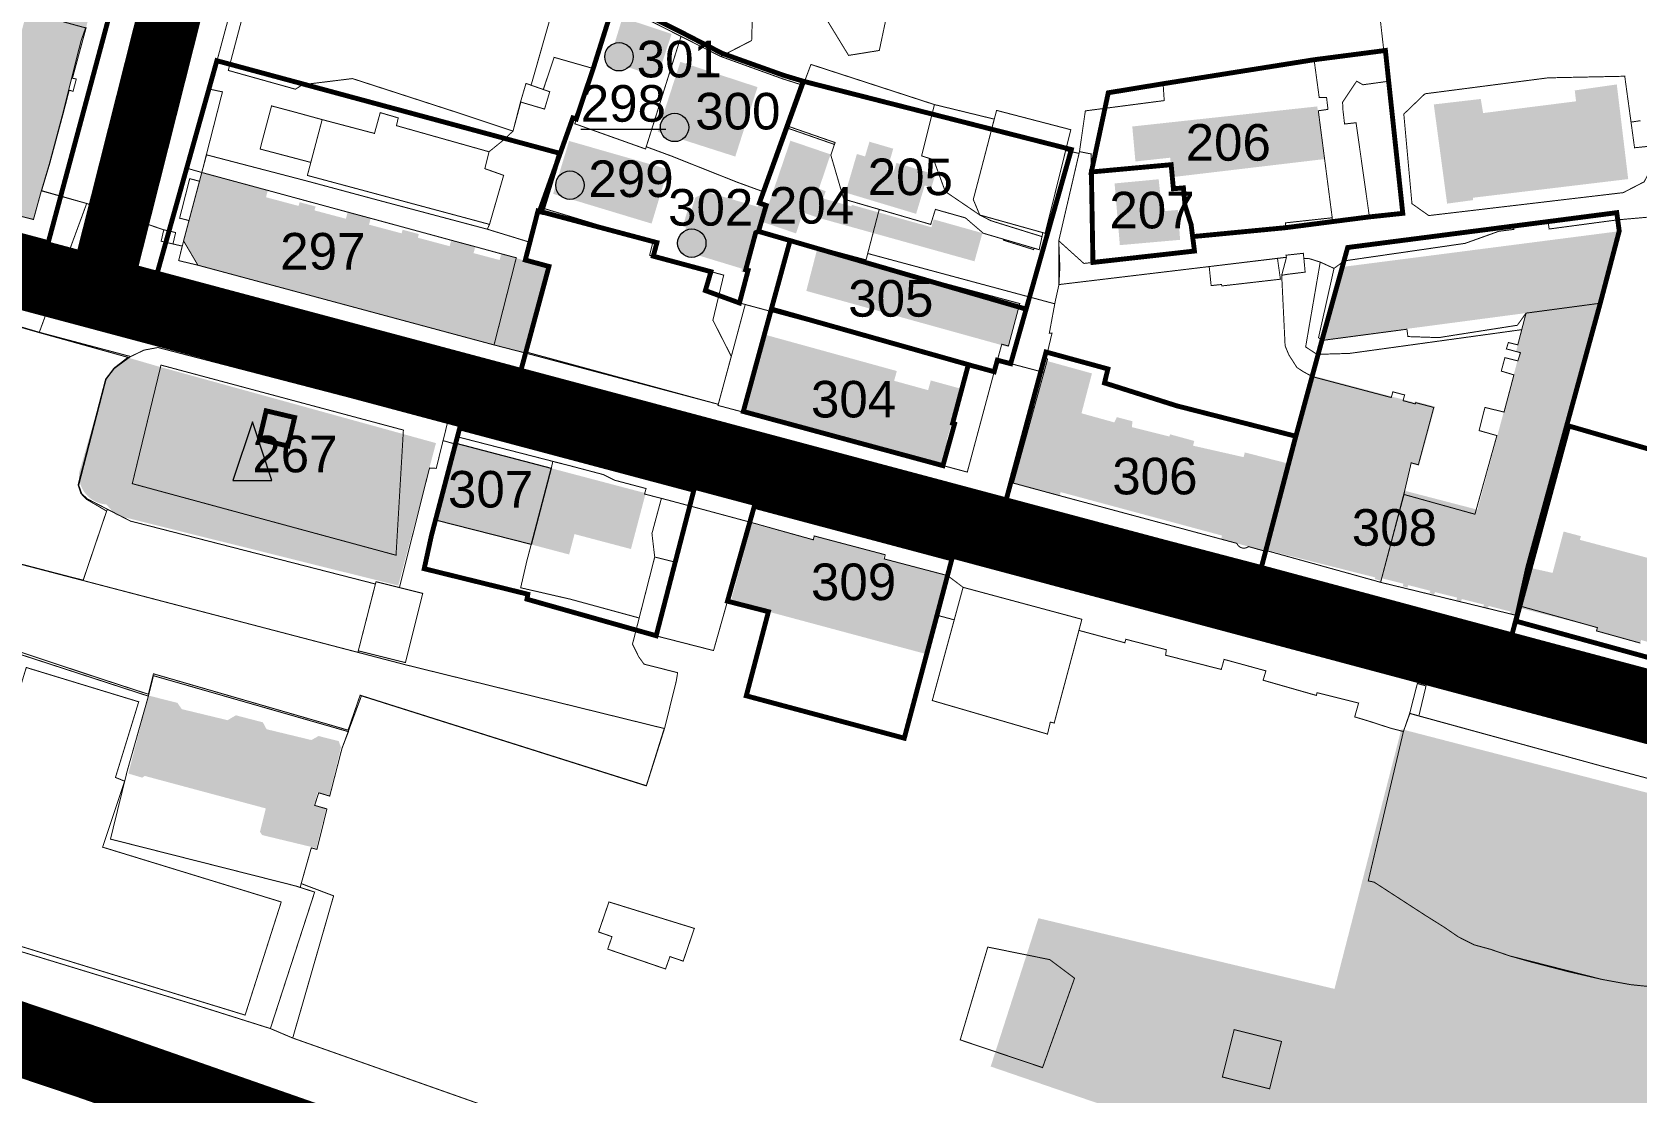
# Model space of a CAD drawing. Header units: millimetres. Extents: x 21689 to 31331, y 37531 to 43751.
# Drawn here: x 26553.4 to 26882.5, y 42170.7 to 42388.1 of the extents above; entities that cross this region are included whole.
import ezdxf

# ---------------------------------------------------------------- set-up
doc = ezdxf.new("R2010")
doc.units = ezdxf.units.MM
doc.linetypes.add('g5_084', pattern=[0.4, 0.2, -0.2])
for name, color, linetype, lineweight, transparency in [('0.1 ОКН', 1, 'Continuous', 9, 0.4), ('00 Дороги', 252, 'Continuous', 9, 0.2), ('24. ценная дореволюц постройка', 192, 'Continuous', 13, 0.4)]:
    doc.layers.add(name, color=color, linetype=linetype, lineweight=lineweight, transparency=transparency)
for name, color, linetype, lineweight in [('00 границы ОКН', 1, 'Continuous', 40), ('00 номер ОКН', 7, 'Continuous', 15), ('00 Разраб границы', 5, 'g5_084', 50), ('CONTUR', 150, 'Continuous', 9)]:
    doc.layers.add(name, color=color, linetype=linetype, lineweight=lineweight)
doc.layers.add('00 Парки и скверы', color=114, linetype='Continuous', lineweight=9, true_color=0x00a945, transparency=0.5)
doc.layers.add('25. ценная историческая застройка сов пер', color=92, linetype='Continuous', lineweight=0, true_color=0x19df16)
doc.styles.get("Standard").update_dxf_attribs({"font": 'arial.ttf'})

# ---------------------------------------------------------------- blocks, each defined once
blk = doc.blocks.new('участки все')
at = {"layer": 'CONTUR', "const_width": 0.2}
for points in [[(3708.1, 4752.96), (3703.02, 4734.1), (3705.7, 4733.54), (3701.47, 4717.01), (3698.42, 4717.88), (3694.88, 4704.99), (3693.67, 4705.26), (3677.86, 4710.66), (3668.61, 4713.28), (3670.24, 4718.7), (3673.13, 4729.44), (3674.27, 4733.88), (3675.06, 4733.65), (3675.73, 4736.16), (3674.94, 4736.34), (3677.77, 4746.78)], [(3657.77, 4709.72), (3666.94, 4707.38), (3668.56, 4713.26), (3677.86, 4710.66), (3668.14, 4684.26), (3660.21, 4686.59)], [(3775.11, 4756.33), (3769, 4734.9), (3767.95, 4735.27), (3766.83, 4731.46), (3765.29, 4725.49), (3753.24, 4729.5), (3732.36, 4736.26), (3722.11, 4735), (3720.67, 4734.08), (3706.9, 4737.93), (3719.33, 4784.92)], [(3996.51, 4727.63), (3994.57, 4727.34), (3993.28, 4736.74), (3977.56, 4736.41), (3952.3, 4733.14), (3947.97, 4728.98), (3949.64, 4710.62), (3953.09, 4708.18), (3992.96, 4712.88), (3997.26, 4715.1)], [(3997.81, 4707.83), (3991.85, 4707.31), (3977.78, 4705.43), (3977.67, 4706.15), (3977.57, 4706.96), (3976.78, 4706.85), (3974.7, 4706.58), (3974.7, 4706.58), (3970.46, 4706.05), (3970.54, 4705.35), (3967.48, 4704.97), (3960.55, 4702.49), (3953.68, 4701.49), (3935.78, 4698.9), (3933.66, 4697.36), (3930.83, 4698.65), (3928.39, 4699.42), (3927.48, 4699.36), (3927.37, 4700.45), (3923.81, 4700.06), (3923.92, 4699.63), (3877.25, 4694.04), (3877.44, 4697.59), (3877.21, 4703.01), (3882.36, 4698.37), (3905.05, 4700.91), (3904.66, 4703.87), (3923.75, 4705.7), (3923.7, 4706.69), (3933.29, 4707.73), (3933.31, 4706.94), (3940.92, 4707.91), (3940.63, 4709.95), (3938.18, 4727.21), (3935.82, 4726.95), (3935.5, 4729.74), (3935.41, 4731.41), (3938.3, 4735.73), (3939.58, 4734.99), (3944.53, 4735.67), (3943.87, 4741.98), (3943.14, 4748.41)], [(3641.56, 4564.31), (3699.86, 4546.5), (3715.53, 4541.56), (3720.11, 4539.62), (3844.62, 4495.72)], [(4015.35, 4588.22), (3988.71, 4595.31), (3951.06, 4605.64), (3952.53, 4611.78), (3950.75, 4612.28), (3949.18, 4606.17), (3947.89, 4602.44), (3945.2, 4603.14), (3940.85, 4604.55), (3937.9, 4605.44), (3938.7, 4608.27), (3930.19, 4610.4), (3930.05, 4609.83), (3919.12, 4612.95), (3919.69, 4614.87), (3911.12, 4617.22), (3910.54, 4615.16), (3899.12, 4618.08), (3899.28, 4619.2), (3890.97, 4621.34), (3890.76, 4620.63), (3881.35, 4623.16), (3881.95, 4625.44), (3857.59, 4631.99), (3854.4, 4634.4), (3841.43, 4637.81), (3841.62, 4638.67), (3827.06, 4642.52), (3826.88, 4641.73), (3813.86, 4645.36), (3802.49, 4648.42), (3796.59, 4650), (3795.72, 4650.22), (3792.27, 4651.11), (3792.57, 4652.24), (3786.1, 4653.95), (3783.81, 4655.1), (3777.11, 4656.87), (3753.89, 4662.84), (3753.56, 4661.32), (3750.94, 4662.06), (3751.03, 4662.36), (3751.85, 4665.73), (3692.48, 4681.14), (3689.62, 4680.61), (3686.87, 4679.29), (3668.14, 4684.26), (3677.86, 4710.66), (3677.86, 4710.66), (3693.67, 4705.26), (3693.51, 4704.59), (3693.29, 4703.61), (3693.13, 4702.93), (3693.89, 4702.75), (3694.87, 4702.52), (3695.55, 4702.36), (3697.46, 4701.93), (3696.72, 4698.95), (3700.67, 4698.01), (3761.4, 4681.67), (3767.93, 4679.99), (3807.39, 4669.5), (3807.32, 4669.27), (3812.94, 4667.78), (3858.45, 4655.61), (3863.98, 4676.19), (3864.63, 4678.55), (3874.17, 4676.04), (3867.9, 4653.35), (3877.27, 4650.81), (3913.71, 4641.01), (3913.99, 4640.57), (3914.19, 4640.38), (3914.42, 4640.21), (3914.65, 4640.12), (3914.91, 4640.04), (3915.21, 4640.02), (3915.45, 4640.05), (3915.71, 4640.11), (3915.94, 4640.23), (3916.13, 4640.34), (3919.64, 4639.36), (3919.69, 4639.55), (3936.84, 4634.8), (3943.21, 4633.02), (3971.19, 4626.21), (3971.44, 4626.92), (3972.02, 4628.1), (3987.68, 4623.73), (3987.49, 4623.06), (3996.47, 4620.56)], [(3844.62, 4495.71), (3720.11, 4539.62), (3722.16, 4546.71), (3728.5, 4568.76), (3721.85, 4571.27), (3723.92, 4578.59), (3725.07, 4578.28), (3726.33, 4583.34), (3727.13, 4586.57), (3724.61, 4587.3), (3725.44, 4589.88), (3727.7, 4589.2), (3730.21, 4598.97), (3734.21, 4609.75), (3792.64, 4591.29), (3796.4, 4603.18), (3798.77, 4612.78), (3799.05, 4614.5), (3792.16, 4616.25), (3791.09, 4617.73), (3789.79, 4620.34), (3794.04, 4636.98), (3794.35, 4638.21), (3794.35, 4638.21), (3798.56, 4637.16), (3794.64, 4622.04), (3806.41, 4619.03), (3813.86, 4645.36), (3826.88, 4641.73), (3827.06, 4642.52), (3841.62, 4638.67), (3841.43, 4637.81), (3854.4, 4634.4), (3852.24, 4626.27), (3855.77, 4625.33), (3851.27, 4608.79), (3874.9, 4601.91), (3875.48, 4604.37), (3876.27, 4604.17), (3881.35, 4623.16), (3890.76, 4620.63), (3890.97, 4621.34), (3899.28, 4619.2), (3899.12, 4618.08), (3910.54, 4615.16), (3911.12, 4617.22), (3919.69, 4614.87), (3919.12, 4612.95), (3930.05, 4609.83), (3930.19, 4610.4), (3938.7, 4608.27), (3937.9, 4605.44), (3940.85, 4604.55), (3945.2, 4603.14), (3947.89, 4602.44), (3940.68, 4571.82), (3941.88, 4571.57), (3952.34, 4564.79), (3956.36, 4562.27), (3959.12, 4560.37), (3962.42, 4558.71), (3965.73, 4557.81), (3969.72, 4556.44), (3974.05, 4555.21), (3981.75, 4553.21), (3988.62, 4551.63), (3994.48, 4550.56), (4003.71, 4549.62)], [(4003.71, 4549.62), (3994.48, 4550.56), (3988.62, 4551.63), (3969.72, 4556.44), (3965.73, 4557.81), (3962.42, 4558.71), (3959.12, 4560.37), (3956.36, 4562.27), (3952.34, 4564.79), (3941.88, 4571.57), (3940.68, 4571.82), (3940.68, 4571.82), (3947.89, 4602.44), (3949.21, 4606.13), (3988.71, 4595.31), (4015.35, 4588.22)]]:
    blk.add_lwpolyline(points, dxfattribs=at)
for points in [[(3782.16, 4783.21), (3783.94, 4779.62), (3788.67, 4776.89), (3789.04, 4777.57), (3789.91, 4777.04), (3792.83, 4781.83), (3800.75, 4776.86), (3804, 4775.52), (3805.15, 4776.36), (3815.1, 4773.39), (3814.23, 4744.06), (3807.89, 4740.79), (3791.9, 4748.86), (3781.9, 4753.57), (3772.16, 4757.51), (3782.16, 4783.21)], [(3830.22, 4759.27), (3830.49, 4759.54), (3837.85, 4753.22), (3842.3, 4750.98), (3840.41, 4742.02), (3834.11, 4741.01), (3825.5, 4755.09), (3830.22, 4759.27)], [(3636.3, 4757.93), (3677.64, 4746.65), (3676.71, 4744.03), (3675.34, 4738.65), (3673.05, 4729.43), (3670.18, 4718.69), (3668.56, 4713.26), (3666.94, 4707.38), (3657.77, 4709.72), (3657.85, 4710.01), (3634.6, 4716.32), (3634.52, 4715.95), (3625.04, 4718.5), (3617.25, 4720.67), (3617.4, 4721.18), (3619.92, 4730.85), (3628.48, 4728.59), (3632.5, 4744), (3634.75, 4752.29), (3636.3, 4757.93)], [(3799.74, 4744.9), (3792.47, 4721.83), (3777.96, 4727), (3786.16, 4751.57), (3791.9, 4748.86), (3799.74, 4744.9)], [(3799.74, 4744.9), (3807.89, 4740.79), (3820.52, 4736.23), (3824.41, 4734.99), (3816.43, 4713.14), (3811.24, 4715.03), (3797.8, 4720.37), (3792.61, 4722.29), (3799.74, 4744.9)], [(3768.82, 4702.69), (3760.02, 4705.39), (3760.47, 4706.38), (3763.37, 4716.43), (3759.51, 4717.8), (3760.37, 4721.26), (3763.29, 4723.63), (3765.29, 4725.49), (3766.85, 4731.28), (3766.83, 4731.46), (3771.76, 4730.01), (3772.82, 4733.56), (3771.51, 4734.02), (3771.95, 4735.36), (3772.77, 4737.77), (3773.72, 4740.61), (3780.65, 4738.63), (3781.74, 4738.32), (3778.28, 4727.96), (3777.56, 4728.2), (3771.55, 4709.66), (3770.95, 4709.84), (3768.82, 4702.69)], [(3826.39, 4739.16), (3830.07, 4737.96), (3836.88, 4735.75), (3851.71, 4730.93), (3851.38, 4729.62), (3849.34, 4721.46), (3849.08, 4720.41), (3851.11, 4719.77), (3851.55, 4719.63), (3853.94, 4713.11), (3861.01, 4708.3), (3863.3, 4707.13), (3873.77, 4703.87), (3873.19, 4701.19), (3861.73, 4704.56), (3858.07, 4707.71), (3851.91, 4709.45), (3850.95, 4706.37), (3833.12, 4711.56), (3832.65, 4713.14), (3830.47, 4720.58), (3831.34, 4723.15), (3821.65, 4726.51), (3826.39, 4739.16)], [(3898.61, 4735.21), (3929.57, 4740.12), (3930.62, 4732.39), (3932.13, 4732.39), (3932.42, 4729.95), (3930.44, 4729.66), (3933.29, 4707.73), (3923.7, 4706.69), (3923.75, 4705.7), (3904.66, 4703.87), (3904.35, 4706.33), (3903.11, 4710.26), (3902.79, 4713.85), (3900.72, 4713.68), (3900.51, 4716.05), (3900.27, 4718.61), (3897.48, 4718.44), (3893.09, 4718.02), (3883.91, 4717.12), (3883.84, 4720.82), (3881.46, 4721.28), (3882.66, 4729.64), (3898.84, 4731.75), (3898.61, 4735.21)], [(3952.3, 4733.14), (3977.56, 4736.41), (3993.28, 4736.74), (3995.29, 4722.08), (3999.9, 4722.55), (3999.3, 4718.95), (3997.26, 4715.1), (3992.96, 4712.88), (3953.09, 4708.18), (3949.64, 4710.62), (3947.97, 4728.98), (3952.3, 4733.14)], [(3767.95, 4735.27), (3772.82, 4733.56), (3771.76, 4730.01), (3766.83, 4731.46), (3767.95, 4735.27)], [(3715.77, 4730.66), (3719.35, 4729.71), (3720.36, 4729.44), (3726.15, 4727.85), (3724.06, 4719.96), (3723.83, 4719.08), (3713.43, 4721.82), (3713.65, 4722.71), (3715.77, 4730.66)], [(3723.12, 4716.41), (3726.15, 4727.85), (3736.88, 4725.02), (3738.06, 4729.28), (3741.75, 4728.2), (3741.39, 4726.61), (3760.37, 4721.26), (3759.51, 4717.8), (3763.37, 4716.43), (3760.47, 4706.38), (3723.12, 4716.41)], [(3851.71, 4730.93), (3856.66, 4729.73), (3863.97, 4727.95), (3862.79, 4723.35), (3861.14, 4717.03), (3859.68, 4711.47), (3861.01, 4708.3), (3853.94, 4713.11), (3851.55, 4719.63), (3851.11, 4719.77), (3849.08, 4720.41), (3849.34, 4721.46), (3851.38, 4729.62), (3851.71, 4730.93)], [(3864.46, 4729.74), (3879.68, 4725.78), (3874.42, 4704.56), (3873.42, 4704.83), (3861.01, 4708.3), (3859.68, 4711.47), (3861.14, 4717.03), (3862.79, 4723.35), (3864.46, 4729.74)], [(3831.21, 4722.76), (3821.5, 4726.14), (3815.87, 4710.63), (3816.86, 4710.3), (3815.31, 4704.98), (3820.14, 4703.83), (3837.69, 4699.1), (3838.03, 4700.41), (3840.23, 4708.84), (3840.41, 4709.44), (3833.12, 4711.56), (3832.65, 4713.14), (3830.47, 4720.58), (3831.21, 4722.76)], [(3701.47, 4717.01), (3702.44, 4720.63), (3722.66, 4715.36), (3738.02, 4711.23), (3760.02, 4705.39), (3768.82, 4702.69), (3767.64, 4698.71), (3772.19, 4697.52), (3770.39, 4690.59), (3770.01, 4689.1), (3770.26, 4689.04), (3767.97, 4680.23), (3767.93, 4679.99), (3761.4, 4681.67), (3765.96, 4699.53), (3762.86, 4700.35), (3757.55, 4701.8), (3752.73, 4703.1), (3735.93, 4707.67), (3731.1, 4708.97), (3714.8, 4713.4), (3701.47, 4717.01)], [(3851.91, 4709.45), (3858.07, 4707.71), (3861.73, 4704.56), (3865.94, 4703.32), (3865.89, 4703.13), (3872.05, 4701.21), (3872.13, 4701.5), (3873.19, 4701.19), (3873.77, 4703.87), (3873.94, 4704.68), (3874.42, 4704.56), (3878.62, 4721.5), (3881.37, 4720.94), (3877.21, 4703.01), (3877.25, 4694.04), (3876.5, 4690.67), (3876.39, 4690.1), (3838.03, 4700.41), (3840.23, 4708.84), (3840.41, 4709.44), (3850.95, 4706.37), (3851.91, 4709.45)], [(3881.46, 4721.28), (3883.84, 4720.82), (3883.91, 4717.12), (3893.09, 4718.02), (3897.48, 4718.44), (3900.27, 4718.61), (3900.51, 4716.05), (3900.72, 4713.68), (3902.79, 4713.85), (3903.11, 4710.26), (3904.35, 4706.33), (3904.66, 4703.87), (3905.05, 4700.91), (3882.36, 4698.37), (3877.21, 4703.01), (3881.46, 4721.28)], [(3701.47, 4717.01), (3714.8, 4713.4), (3731.1, 4708.97), (3735.93, 4707.67), (3752.73, 4703.1), (3757.55, 4701.8), (3762.86, 4700.35), (3765.96, 4699.53), (3761.4, 4681.67), (3700.67, 4698.01), (3697.73, 4702.99), (3701.47, 4717.01)], [(3698.84, 4707.16), (3696.92, 4707.66), (3698.99, 4715.75), (3701, 4715.22), (3698.84, 4707.16)], [(3767.97, 4680.23), (3770.26, 4689.04), (3770.01, 4689.1), (3770.39, 4690.59), (3772.19, 4697.52), (3767.64, 4698.71), (3770.95, 4709.84), (3794, 4702.87), (3793.31, 4700.06), (3808.5, 4695.98), (3806.28, 4686.74), (3810.05, 4679.34), (3807.39, 4669.5), (3767.97, 4680.23)], [(3935.78, 4698.9), (3960.55, 4702.49), (3967.48, 4704.97), (3970.54, 4705.35), (3970.46, 4706.05), (3974.7, 4706.58), (3976.78, 4706.85), (3977.57, 4706.96), (3977.67, 4706.15), (3977.78, 4705.43), (3991.85, 4707.31), (3992.15, 4705.02), (3988.26, 4690.22), (3973.04, 4688.19), (3971.25, 4685.7), (3958.6, 4683.72), (3955.16, 4683.17), (3948.81, 4683.38), (3948.61, 4684.89), (3931.29, 4682.6), (3930.48, 4683.16), (3933.66, 4697.36), (3935.78, 4698.9)], [(3693.13, 4702.93), (3693.29, 4703.61), (3693.51, 4704.59), (3693.67, 4705.26), (3694.44, 4705.08), (3695.43, 4704.86), (3696.1, 4704.7), (3695.94, 4704.01), (3695.71, 4703.04), (3695.55, 4702.36), (3694.87, 4702.52), (3693.89, 4702.75), (3693.13, 4702.93)], [(3700.67, 4698.01), (3696.72, 4698.95), (3697.73, 4702.99), (3700.67, 4698.01)], [(3863.98, 4676.19), (3812.91, 4689.96), (3811.73, 4690.28), (3813.51, 4696.95), (3813.02, 4697.09), (3815.06, 4704.67), (3869.21, 4690.15), (3866.89, 4681.45), (3865.52, 4681.82), (3863.98, 4676.19)], [(3877.25, 4694.04), (3876.5, 4690.67), (3875.28, 4684.11), (3875.83, 4684.11), (3874.59, 4678.88), (3874.92, 4678.79), (3874.79, 4678.31), (3874.17, 4676.04), (3867.9, 4653.35), (3877.27, 4650.81), (3913.71, 4641.01), (3913.99, 4640.57), (3914.19, 4640.38), (3914.42, 4640.21), (3914.65, 4640.12), (3914.91, 4640.04), (3915.21, 4640.02), (3915.45, 4640.05), (3915.71, 4640.11), (3915.94, 4640.23), (3916.13, 4640.34), (3919.64, 4639.36), (3919.69, 4639.55), (3924.44, 4657.36), (3924.67, 4658.25), (3926.03, 4663.14), (3927.17, 4667.38), (3926.92, 4667.45), (3929.02, 4675.29), (3927.34, 4676.2), (3926.05, 4677.04), (3924.4, 4679.63), (3923.63, 4681.48), (3922.93, 4695.94), (3923.91, 4699.64), (3922.06, 4699.42), (3922.67, 4695.14), (3910.64, 4693.76), (3910.6, 4694.06), (3908.46, 4693.83), (3908.06, 4697.73), (3877.25, 4694.04)], [(3908.06, 4697.73), (3922.06, 4699.42), (3922.67, 4695.14), (3910.64, 4693.76), (3910.6, 4694.06), (3908.46, 4693.83), (3908.06, 4697.73)], [(3922.93, 4695.94), (3924.21, 4696.16), (3927.74, 4696.59), (3927.48, 4699.36), (3928.39, 4699.42), (3930.83, 4698.65), (3927.84, 4681.26), (3930.17, 4679.74), (3936.81, 4679.93), (3972.16, 4684.8), (3971.35, 4681.69), (3969.41, 4682.16), (3969.01, 4680.86), (3971.9, 4680.08), (3971.35, 4678.4), (3968.71, 4679.07), (3967.96, 4676.31), (3970.55, 4675.53), (3968.53, 4667.91), (3964.61, 4668.86), (3963.41, 4664.12), (3967.06, 4663.09), (3962.56, 4646.97), (3948.02, 4651.02), (3948.16, 4651.82), (3949.49, 4657.51), (3950.95, 4657.11), (3954.12, 4668.86), (3950.4, 4669.84), (3950.33, 4669.58), (3947.82, 4670.25), (3948.14, 4671.42), (3945.72, 4672.06), (3945.4, 4670.89), (3929.29, 4675.15), (3927.34, 4676.2), (3926.05, 4677.04), (3924.4, 4679.63), (3923.63, 4681.48), (3922.93, 4695.94)], [(3863.98, 4676.19), (3812.91, 4689.96), (3810.55, 4681.14), (3807.32, 4669.27), (3812.94, 4667.78), (3858.45, 4655.61), (3863.98, 4676.19)], [(3973.04, 4688.19), (3988.26, 4690.22), (3981.82, 4665.55), (3971.44, 4626.92), (3971.19, 4626.21), (3943.21, 4633.02), (3943.27, 4633.23), (3948.02, 4651.02), (3962.56, 4646.97), (3967.06, 4663.09), (3963.41, 4664.12), (3964.61, 4668.86), (3968.53, 4667.91), (3970.55, 4675.53), (3967.96, 4676.31), (3968.71, 4679.07), (3971.35, 4678.4), (3971.9, 4680.08), (3969.01, 4680.86), (3969.41, 4682.16), (3971.35, 4681.69), (3973.04, 4688.19)], [(3655.51, 4666.38), (3660.98, 4686.25), (3668.18, 4684.18), (3686.32, 4679.13), (3683.45, 4676.92), (3681.74, 4674.66), (3676.09, 4652.98), (3676.69, 4651.21), (3677.75, 4650.07), (3681.95, 4647.62), (3677.15, 4633.47), (3675.42, 4633.89), (3652.39, 4639.89), (3650.83, 4640.32), (3654.07, 4651.62), (3658, 4665.81), (3655.51, 4666.38)], [(3689.62, 4680.61), (3692.48, 4681.14), (3751.85, 4665.73), (3751.03, 4662.36), (3750.94, 4662.06), (3749.55, 4656.37), (3748.18, 4656.45), (3747.94, 4655.58), (3741.99, 4631.94), (3737.2, 4633.14), (3737.07, 4632.67), (3690.11, 4644.73), (3686.82, 4645.57), (3685.5, 4646.26), (3682.12, 4647.99), (3678.06, 4650.08), (3676.85, 4651.17), (3676.23, 4652.92), (3681.83, 4674.59), (3683.52, 4676.83), (3686.87, 4679.29), (3689.62, 4680.61)], [(3693.1, 4677.54), (3742.81, 4664.22), (3741.3, 4638.57), (3687.21, 4653.24), (3693.1, 4677.54)], [(3693.1, 4677.54), (3742.81, 4664.22), (3741.3, 4638.57), (3687.21, 4653.24), (3693.1, 4677.54)], [(3926.92, 4667.45), (3929.02, 4675.29), (3929.29, 4675.15), (3945.4, 4670.89), (3945.72, 4672.06), (3948.14, 4671.42), (3947.82, 4670.25), (3950.33, 4669.58), (3950.4, 4669.84), (3954.12, 4668.86), (3950.95, 4657.11), (3949.49, 4657.51), (3948.16, 4651.82), (3943.27, 4633.23), (3943.21, 4633.02), (3936.84, 4634.8), (3919.69, 4639.55), (3924.67, 4658.25), (3926.03, 4663.14), (3927.17, 4667.39), (3926.92, 4667.45)], [(3576.78, 4660.86), (3652.39, 4639.84), (3743.12, 4616.15), (3796.3, 4603.06), (3792.63, 4591.34), (3733.94, 4609.88), (3731.47, 4602.72), (3691.55, 4614.27), (3690.51, 4610.08), (3680.41, 4613.37), (3662.6, 4619.28), (3664.27, 4626.02), (3574.34, 4651.05), (3576.78, 4660.86)], [(3777.11, 4656.87), (3783.81, 4655.1), (3786.1, 4653.95), (3792.57, 4652.24), (3792.27, 4651.11), (3795.72, 4650.22), (3793.78, 4643.01), (3794.35, 4638.21), (3794.04, 4636.98), (3791.16, 4625.71), (3777.05, 4629.56), (3766.86, 4631.9), (3768.12, 4637.39), (3769.02, 4640.78), (3773.14, 4656.4), (3773.45, 4657.8), (3777.11, 4656.87)], [(3795.72, 4650.22), (3796.59, 4650), (3802.49, 4648.42), (3813.86, 4645.36), (3806.41, 4619.03), (3794.64, 4622.04), (3798.56, 4637.16), (3794.35, 4638.21), (3793.78, 4643.01), (3795.72, 4650.22)], [(3677.12, 4633.39), (3681.95, 4647.62), (3682.12, 4647.99), (3685.5, 4646.26), (3686.82, 4645.57), (3690.11, 4644.73), (3737.07, 4632.67), (3733.56, 4618.97), (3733.49, 4618.66), (3677.12, 4633.39)], [(3733.56, 4618.97), (3737.2, 4633.14), (3746.77, 4630.75), (3743.23, 4616.57), (3733.56, 4618.97)], [(3851.27, 4608.79), (3874.9, 4601.91), (3875.48, 4604.37), (3876.27, 4604.17), (3881.95, 4625.44), (3857.59, 4631.99), (3851.27, 4608.79)], [(3682.74, 4580.39), (3686.15, 4594.28), (3690.51, 4609.69), (3662.4, 4618.84), (3650.79, 4571.09), (3631.91, 4577.74), (3630.17, 4571.13), (3628.89, 4568.13), (3641.56, 4564.31), (3699.86, 4546.5), (3715.53, 4541.56), (3724.61, 4569.53), (3720.73, 4570.78), (3682.74, 4580.39)], [(3652.03, 4571.55), (3665.47, 4615.56), (3688.53, 4608.53), (3683.76, 4593.03), (3685.64, 4592.26), (3681.13, 4578.74), (3717.76, 4567.51), (3710.35, 4544.32), (3662.09, 4559.11), (3663.55, 4564.27), (3651.18, 4568.31), (3652.03, 4571.55)], [(3652.03, 4571.55), (3665.47, 4615.56), (3688.53, 4608.53), (3683.76, 4593.03), (3685.64, 4592.26), (3681.13, 4578.74), (3717.76, 4567.51), (3710.35, 4544.32), (3662.09, 4559.11), (3663.55, 4564.27), (3651.18, 4568.31), (3652.03, 4571.55)], [(3682.74, 4580.39), (3686.15, 4594.28), (3690.51, 4609.69), (3691.55, 4613.88), (3731.54, 4602.41), (3730.62, 4600.04), (3730.21, 4598.97), (3727.7, 4589.2), (3725.44, 4589.88), (3724.61, 4587.3), (3727.13, 4586.57), (3726.33, 4583.34), (3725.07, 4578.28), (3723.92, 4578.59), (3721.85, 4571.27), (3721.65, 4570.48), (3720.73, 4570.78), (3682.74, 4580.39)], [(3950.75, 4612.28), (3952.53, 4611.78), (3951.06, 4605.64), (3949.18, 4606.17), (3950.75, 4612.28)], [(3784.96, 4567.51), (3802.48, 4562.09), (3800.19, 4555.38), (3797.47, 4556.31), (3796.57, 4553.77), (3784.71, 4557.84), (3785.59, 4560.39), (3782.84, 4561.35), (3784.96, 4567.51)], [(3862.65, 4558.26), (3875.37, 4555.69), (3880.45, 4551.88), (3873.89, 4533.56), (3857, 4539.24), (3862.65, 4558.26)], [(3913.18, 4541.34), (3922.89, 4538.91), (3920.45, 4529.21), (3910.76, 4531.64), (3913.18, 4541.34)], [(3913.18, 4541.34), (3922.89, 4538.91), (3920.45, 4529.21), (3910.76, 4531.64), (3913.18, 4541.34)]]:
    blk.add_lwpolyline(points, close=True, dxfattribs=at)

msp = doc.modelspace()

# ---------------------------------------------------------------- hatches: boundary and pattern name
at = {"layer": '0.1 ОКН', "transparency": 33554585}
h = msp.add_hatch(color=1, dxfattribs=at)
h.dxf.hatch_style = 1
h.paths.add_polyline_path([(26479.77, 42382.92), (26488.01, 42380.53), (26488.5, 42382.09), (26491.23, 42383.66), (26491.76, 42385.57), (26493.22, 42386.93), (26478.08, 42391.07), (26480.7, 42399.31), (26514.9, 42389.58), (26514.3, 42387.38), (26519.12, 42386.07), (26521.37, 42394.4), (26522.64, 42394.06), (26523.11, 42395.81), (26528.52, 42394.35), (26530.29, 42393.87), (26529.67, 42391.56), (26550.62, 42385.9), (26553.61, 42397.1), (26565.79, 42393.91), (26553.79, 42349.58), (26544.59, 42352.07), (26544.79, 42352.79), (26521.58, 42359.06), (26521.39, 42358.34), (26495.96, 42365.02), (26496.15, 42365.73), (26491.67, 42366.19), (26482.88, 42368.64), (26483.08, 42369.36), (26478.79, 42370.55), (26478.59, 42369.83), (26470.76, 42372), (26473.36, 42381.58), (26478.97, 42380.08)])
h = msp.add_hatch(color=1, dxfattribs=at)
h.dxf.hatch_style = 1
h.paths.add_polyline_path([(26679.38, 42389.49), (26674.49, 42391.11), (26671.77, 42382.2), (26676.33, 42380.71), (26681.68, 42378.97), (26684.56, 42387.78)])
h.paths.add_polyline_path([(26660.27, 42355), (26680.46, 42348.9), (26683.82, 42360.03), (26663.54, 42365.84)])
h.paths.add_polyline_path([(26703.59, 42352.68), (26699.68, 42338.86), (26698.85, 42339.06), (26699.01, 42339.66), (26687.88, 42343.04), (26686.67, 42345.29), (26687.53, 42348.1), (26686.88, 42348.3), (26687.86, 42351.7), (26688.57, 42351.48), (26689.43, 42354.25), (26691.83, 42355.36), (26702.22, 42352.35), (26702.41, 42353.01)])
at = {"layer": '0.1 ОКН', "transparency": 33554687}
h = msp.add_hatch(color=2, dxfattribs=at)
h.dxf.hatch_style = 1
edge = h.paths.add_edge_path()
edge.add_arc((26673.78, 42383.09), 2.91, 0, 360)
at = {"layer": '0.1 ОКН', "transparency": 33554585}
h = msp.add_hatch(color=1, dxfattribs=at)
h.dxf.hatch_style = 1
h.paths.add_polyline_path([(26702.18, 42376.87), (26697.62, 42362.64), (26681.72, 42367.73), (26686.36, 42382.05)])
h = msp.add_hatch(color=1, dxfattribs=at)
h.dxf.hatch_style = 1
h.paths.add_polyline_path([(26786.8, 42362.4), (26779.68, 42361.63), (26779.04, 42368.8), (26816.97, 42372.91), (26818.44, 42362.12), (26787.24, 42358.42)])
at = {"layer": '0.1 ОКН', "transparency": 33554687}
h = msp.add_hatch(color=2, dxfattribs=at)
h.dxf.hatch_style = 1
edge = h.paths.add_edge_path()
edge.add_arc((26685.17, 42368.6), 2.91, 0, 360)
at = {"layer": '0.1 ОКН', "transparency": 33554585}
h = msp.add_hatch(color=1, dxfattribs=at)
h.dxf.hatch_style = 1
h.paths.add_polyline_path([(26703.24, 42349.22), (26708.93, 42365.89), (26717.16, 42363.08), (26714.77, 42356.03), (26716.16, 42355.55), (26715.65, 42354.03), (26721.44, 42352.43), (26721.52, 42352.73), (26737.85, 42348.15), (26738.3, 42349.76), (26748.3, 42346.95), (26746.68, 42341.17), (26714.71, 42350.08), (26711.53, 42351.17), (26710.07, 42346.89)])
h = msp.add_hatch(color=1, dxfattribs=at)
h.dxf.hatch_style = 1
h.paths.add_polyline_path([(26720.24, 42355.25), (26722.56, 42363.16), (26724.23, 42362.66), (26725.14, 42365.68), (26730.02, 42364.25), (26728.75, 42359.92), (26730.09, 42359.5), (26730.67, 42361.34), (26738.64, 42358.95), (26737.84, 42356.31), (26736.46, 42356.71), (26734.71, 42350.9)])
at = {"layer": '0.1 ОКН', "transparency": 33554687}
h = msp.add_hatch(color=2, dxfattribs=at)
h.dxf.hatch_style = 1
edge = h.paths.add_edge_path()
edge.add_arc((26663.71, 42356.77), 2.91, 0, 360)
at = {"layer": '0.1 ОКН', "transparency": 33554585}
h = msp.add_hatch(color=1, dxfattribs=at)
h.dxf.hatch_style = 1
h.paths.add_polyline_path([(26587.53, 42340.23), (26584.33, 42345.3), (26588.08, 42359.38), (26601.77, 42355.74), (26601.38, 42354.3), (26608.06, 42352.52), (26608.27, 42353.28), (26611.54, 42352.41), (26611.33, 42351.6), (26617.77, 42349.89), (26618.12, 42351.21), (26622.85, 42349.95), (26622.51, 42348.68), (26629.2, 42346.9), (26629.4, 42347.64), (26632.72, 42346.75), (26632.52, 42346), (26639.05, 42344.26), (26639.35, 42345.38), (26644.28, 42344.07), (26643.95, 42342.85), (26649.29, 42341.43), (26649.61, 42342.63), (26659.49, 42340), (26654.79, 42322.33)])
h = msp.add_hatch(color=1, dxfattribs=at)
h.dxf.hatch_style = 1
h.paths.add_polyline_path([(26776.49, 42344.48), (26775.41, 42357.13), (26784.45, 42357.98), (26785.16, 42351.41), (26788.39, 42351.7), (26788.85, 42345.57)])
at = {"layer": '0.1 ОКН', "transparency": 33554687}
h = msp.add_hatch(color=2, dxfattribs=at)
h.dxf.hatch_style = 1
edge = h.paths.add_edge_path()
edge.add_arc((26688.7, 42344.89), 2.91, 0, 360)
at = {"layer": '0.1 ОКН', "transparency": 33554585}
h = msp.add_hatch(color=1, dxfattribs=at)
h.dxf.hatch_style = 1
h.paths.add_polyline_path([(26878.94, 42347.34), (26875.01, 42332.58), (26818.12, 42325.04), (26822.11, 42340.01)])
h = msp.add_hatch(color=1, dxfattribs=at)
h.dxf.hatch_style = 1
h.paths.add_polyline_path([(26755.69, 42331.83), (26753.49, 42323.65), (26712.19, 42335.1), (26714.37, 42343.49)])
h = msp.add_hatch(color=1, dxfattribs=at)
h.dxf.hatch_style = 1
h.paths.add_polyline_path([(26836.93, 42312.22), (26837.01, 42312.47), (26841.11, 42311.39), (26837.83, 42299.25), (26836.31, 42299.68), (26834.82, 42294.17), (26849.84, 42290.26), (26858.49, 42322.5), (26857.74, 42322.7), (26859.87, 42330.52), (26875.01, 42332.58), (26857.92, 42270.27), (26857.45, 42268.6), (26856.49, 42268.86), (26856.64, 42269.37), (26852.11, 42270.54), (26851.96, 42270.03), (26851, 42270.3), (26851.15, 42270.81), (26846.61, 42271.95), (26846.46, 42271.44), (26845.51, 42271.74), (26845.66, 42272.25), (26841.12, 42273.38), (26840.97, 42272.87), (26840.01, 42273.14), (26840.16, 42273.65), (26835.62, 42274.8), (26835.47, 42274.29), (26834.51, 42274.58), (26834.65, 42275.09), (26830.13, 42276.22), (26829.98, 42275.71), (26828.77, 42276.06), (26828.86, 42276.38), (26806.55, 42282.01), (26815.97, 42317.74)])
h = msp.add_hatch(color=1, dxfattribs=at)
h.dxf.hatch_style = 1
h.paths.add_polyline_path([(26730.75, 42318.68), (26730.2, 42316.68), (26737.17, 42314.76), (26737.72, 42316.75), (26743.91, 42315.05), (26740.94, 42304.26), (26741.37, 42304.15), (26740.91, 42302.41), (26740.57, 42302.5), (26739.65, 42299.07), (26737.91, 42299.54), (26738.09, 42300.18), (26734.97, 42301.02), (26734.93, 42300.84), (26733.14, 42301.32), (26733.19, 42301.49), (26722.18, 42304.45), (26722.13, 42304.27), (26720.88, 42304.6), (26720.93, 42304.78), (26718.52, 42305.43), (26718.47, 42305.25), (26717.23, 42305.58), (26717.27, 42305.76), (26713.9, 42306.67), (26713.85, 42306.49), (26712.66, 42306.81), (26712.71, 42306.98), (26706.27, 42308.71), (26706.22, 42308.53), (26704.31, 42309.04), (26704.36, 42309.22), (26701.35, 42310.03), (26701.3, 42309.85), (26699.4, 42310.36), (26700.96, 42316.03), (26700.77, 42316.08), (26702.28, 42321.56), (26702.47, 42321.51), (26703.74, 42326.12)])
h = msp.add_hatch(color=1, dxfattribs=at)
h.dxf.hatch_style = 1
h.paths.add_polyline_path([(26768.62, 42310.02), (26775.36, 42308.15), (26775.87, 42309.23), (26779.08, 42308.39), (26778.95, 42307.19), (26786.66, 42305.26), (26786.78, 42305.71), (26791.75, 42304.35), (26791.5, 42303.38), (26801.87, 42301.03), (26802.12, 42302), (26811.09, 42299.7), (26806.38, 42281.73), (26797.26, 42284.25), (26797.45, 42284.96), (26764.34, 42293.87), (26764.15, 42293.16), (26754.69, 42295.65), (26761.63, 42320.72), (26770.77, 42318.19)])
h = msp.add_hatch(color=1, dxfattribs=at)
h.dxf.hatch_style = 1
h.paths.add_polyline_path([(26598.61, 42308.26), (26594.61, 42296.26), (26602.61, 42296.26)])
h = msp.add_hatch(color=1, dxfattribs=at)
h.dxf.hatch_style = 1
h.paths.add_polyline_path([(26659.88, 42298.75), (26655.76, 42283.14), (26636.12, 42288.14), (26640.29, 42303.93)])
h = msp.add_hatch(color=1, dxfattribs=at)
h.dxf.hatch_style = 1
h.paths.add_polyline_path([(26659.88, 42298.75), (26655.76, 42283.14), (26636.12, 42288.14), (26640.29, 42303.93)])
h = msp.add_hatch(color=1, dxfattribs=at)
h.dxf.hatch_style = 1
h.paths.add_polyline_path([(26679.25, 42293.64), (26676.23, 42282.2), (26664.65, 42285.26), (26663.55, 42281.08), (26655.76, 42283.14), (26659.88, 42298.75)])
h = msp.add_hatch(color=1, dxfattribs=at)
h.dxf.hatch_style = 1
h.paths.add_polyline_path([(26679.25, 42293.64), (26676.23, 42282.2), (26664.65, 42285.26), (26663.55, 42281.08), (26655.76, 42283.14), (26659.88, 42298.75)])
h = msp.add_hatch(color=1, dxfattribs=at)
h.dxf.hatch_style = 1
edge = h.paths.add_edge_path()
edge.add_line((26865.23, 42277.31), (26867.49, 42285.78))
edge.add_line((26867.49, 42285.78), (26871.03, 42284.84))
edge.add_line((26871.03, 42284.84), (26870.83, 42284.08))
edge.add_line((26870.83, 42284.08), (26888.24, 42279.46))
edge.add_line((26888.24, 42279.46), (26887.23, 42281.62))
edge.add_line((26887.23, 42281.62), (26890.86, 42283.33))
edge.add_line((26890.86, 42283.33), (26891.92, 42281.07))
edge.add_line((26891.92, 42281.07), (26894.69, 42291.83))
edge.add_line((26894.69, 42291.83), (26894.03, 42291.99))
edge.add_line((26894.03, 42291.99), (26895.12, 42296.2))
edge.add_line((26895.12, 42296.2), (26902.37, 42294.34))
edge.add_line((26902.37, 42294.34), (26903.17, 42297.43))
edge.add_line((26903.17, 42297.43), (26911.38, 42295.05))
edge.add_line((26911.38, 42295.05), (26910.65, 42292.2))
edge.add_line((26910.65, 42292.2), (26912.16, 42291.81))
edge.add_line((26912.16, 42291.81), (26910.15, 42284.02))
edge.add_line((26910.15, 42284.02), (26910.66, 42283.89))
edge.add_line((26910.66, 42283.89), (26908.69, 42276.24))
edge.add_line((26908.69, 42276.24), (26908.18, 42276.37))
edge.add_line((26908.18, 42276.37), (26906.35, 42269.24))
edge.add_line((26906.35, 42269.24), (26906.85, 42269.11))
edge.add_line((26906.85, 42269.11), (26905.47, 42263.74))
edge.add_line((26905.47, 42263.74), (26904.95, 42263.89))
edge.add_arc((26899.02, 42265.86), 6.25, 265.0461, 341.6261, ccw=False)
edge.add_line((26898.48, 42259.63), (26898.34, 42259.11))
edge.add_line((26898.34, 42259.11), (26892.59, 42260.72))
edge.add_line((26892.59, 42260.72), (26892.67, 42261))
edge.add_line((26892.67, 42261), (26883.38, 42263.55))
edge.add_line((26883.38, 42263.55), (26883.21, 42262.92))
edge.add_line((26883.21, 42262.92), (26874.23, 42265.42))
edge.add_line((26874.23, 42265.42), (26874.42, 42266.09))
edge.add_line((26874.42, 42266.09), (26858.42, 42270.13))
edge.add_line((26858.42, 42270.13), (26860.65, 42278.33))
edge.add_line((26860.65, 42278.33), (26865.23, 42277.31))
h = msp.add_hatch(color=1, dxfattribs=at)
h.dxf.hatch_style = 1
h.paths.add_polyline_path([(26727.97, 42280.32), (26741.15, 42276.78), (26736.87, 42260.65), (26696.7, 42271.44), (26701, 42287.43), (26713.58, 42284.06), (26713.81, 42284.92), (26728.17, 42281.07)])
h = msp.add_hatch(color=1, dxfattribs=at)
h.dxf.hatch_style = 1
h.paths.add_polyline_path([(26727.97, 42280.32), (26741.15, 42276.78), (26736.87, 42260.65), (26696.7, 42271.44), (26701, 42287.43), (26713.58, 42284.06), (26713.81, 42284.92), (26728.17, 42281.07)])
at = {"layer": '00 Парки и скверы'}
h = msp.add_hatch(color=256, dxfattribs=at)
h.dxf.hatch_style = 1
edge = h.paths.add_edge_path()
edge.add_line((26579.35, 42319.61), (26572.74, 42321.53))
edge.add_line((26572.74, 42321.53), (26568.76, 42317.62))
edge.add_line((26568.76, 42317.62), (26563.04, 42297.78))
edge.add_arc((26569.05, 42297.35), 6.03, 175.9272, 266.091)
edge.add_line((26568.64, 42291.34), (26570.6, 42289.14))
edge.add_line((26570.6, 42289.14), (26628.51, 42274.71))
edge.add_line((26628.51, 42274.71), (26636.24, 42303.91))
edge.add_line((26636.24, 42303.91), (26579.35, 42319.61))
h = msp.add_hatch(color=256, dxfattribs=at)
h.dxf.hatch_style = 1
edge = h.paths.add_edge_path()
edge.add_line((26579.35, 42319.61), (26572.74, 42321.53))
edge.add_line((26572.74, 42321.53), (26568.76, 42317.62))
edge.add_line((26568.76, 42317.62), (26563.04, 42297.78))
edge.add_arc((26569.05, 42297.35), 6.03, 175.9272, 266.091)
edge.add_line((26568.64, 42291.34), (26570.6, 42289.14))
edge.add_line((26570.6, 42289.14), (26628.51, 42274.71))
edge.add_line((26628.51, 42274.71), (26636.24, 42303.91))
edge.add_line((26636.24, 42303.91), (26579.35, 42319.61))
h = msp.add_hatch(color=256, dxfattribs=at)
h.dxf.hatch_style = 1
h.paths.add_polyline_path([(26834.22, 42245.28), (26820.51, 42192.05), (26759.78, 42206.54), (26750, 42176.14), (26886.77, 42129.24), (26906.48, 42215.21), (26902.39, 42227.66)])
h = msp.add_hatch(color=256, dxfattribs=at)
h.dxf.hatch_style = 1
h.paths.add_polyline_path([(26834.22, 42245.28), (26820.51, 42192.05), (26759.78, 42206.54), (26750, 42176.14), (26886.77, 42129.24), (26906.48, 42215.21), (26902.39, 42227.66)])
at = {"layer": '24. ценная дореволюц постройка'}
h = msp.add_hatch(color=192, dxfattribs=at)
h.dxf.hatch_style = 1
h.paths.add_polyline_path([(26840.87, 42373.32), (26850.51, 42374.44), (26850.98, 42371.55), (26870.05, 42373.96), (26869.78, 42376.19), (26878.4, 42377.42), (26880.74, 42358.02), (26848.92, 42354.2), (26848.94, 42353.71), (26843.6, 42352.99)])
at = {"layer": '25. ценная историческая застройка сов пер', "lineweight": 30, "true_color": 0x19df16, "transparency": 33554585}
h = msp.add_hatch(color=92, dxfattribs=at)
h.dxf.hatch_style = 1
h.paths.add_polyline_path([(26577.28, 42252.17), (26583.23, 42250.67), (26584.1, 42249.39), (26593.51, 42247.12), (26595.2, 42248.12), (26600.74, 42246.68), (26601.5, 42245.27), (26610.7, 42243.05), (26612.16, 42243.88), (26616.3, 42242.83), (26616.76, 42241.53), (26614.35, 42231.73), (26611.98, 42232.32), (26611.23, 42229.64), (26613.69, 42228.96), (26611.7, 42220.9), (26600.61, 42223.57), (26600.15, 42224.23), (26601.34, 42229.04), (26576.51, 42235.7), (26575.99, 42235.35), (26573.15, 42236.18)])

# ---------------------------------------------------------------- linework, layer by layer
at = {"layer": '0.1 ОКН', "color": 1}
msp.add_lwpolyline([(26598.61, 42308.26), (26594.61, 42296.26), (26602.61, 42296.26)], close=True, dxfattribs=at)
at = {"layer": '0.1 ОКН', "color": 7}
msp.add_lwpolyline([(26659.88, 42298.75), (26655.76, 42283.14), (26636.12, 42288.14), (26640.29, 42303.93)], close=True, dxfattribs=at)
at = {"layer": '0.1 ОКН', "color": 7, "transparency": 33554687}
for centre in [(26673.78, 42383.09), (26685.17, 42368.6), (26663.71, 42356.77), (26688.7, 42344.89)]:
    msp.add_circle(centre, 2.91, dxfattribs=at)
at = {"layer": '00 границы ОКН', "const_width": 1}
for points in [[(26525, 42445.62), (26543.66, 42440.22), (26540.87, 42429.7), (26552.1, 42426.73), (26550.47, 42421.14), (26556.46, 42419.41), (26559.05, 42417.06), (26574.96, 42412.72), (26556.72, 42345), (26501.6, 42359.67), (26525, 42445.62)], [(26657.47, 42351.42), (26681.55, 42345.01), (26680.81, 42342.22), (26692.63, 42339.04), (26691.49, 42335.17), (26698.48, 42332.63), (26700.25, 42339.31), (26699.76, 42339.44), (26701.81, 42347.03), (26702.38, 42347.3), (26703.95, 42352.62), (26702.57, 42353.12), (26711.55, 42378.08), (26707.43, 42379.32), (26694.92, 42383.79), (26686.82, 42387.98), (26679.27, 42391.76), (26672.91, 42394.7), (26668.49, 42380.68), (26665, 42370.33), (26664.31, 42370.56), (26657.47, 42351.42)], [(26591.31, 42382.28), (26661.61, 42363.31), (26657.88, 42351.27), (26657.16, 42351.48), (26654.56, 42341.43), (26659.41, 42340.12), (26653.6, 42318.59), (26579.06, 42338.71), (26591.31, 42382.28)], [(26702.57, 42353.12), (26703.95, 42352.62), (26702.38, 42347.3), (26757.27, 42331.37), (26766.54, 42364.08), (26711.62, 42378.06), (26702.57, 42353.12)], [(26823.21, 42344), (26864.32, 42349.31), (26878.39, 42351.14), (26878.9, 42347.38), (26875.01, 42332.58), (26860.15, 42278.45), (26857.94, 42268.57), (26856.89, 42264.62), (26805.51, 42278.42), (26812.58, 42305.32), (26817.96, 42325.07), (26822, 42339.61), (26823.21, 42344)], [(26745.42, 42319.99), (26705.02, 42331.39), (26699.27, 42310.39), (26740.21, 42299.29), (26742.59, 42307.85), (26742.2, 42307.98), (26745.42, 42319.99)], [(26761.35, 42322.58), (26774.04, 42319.11), (26773.34, 42316.24), (26788.16, 42311.55), (26812.56, 42305.32), (26805.51, 42278.42), (26753.13, 42292.12), (26761.35, 42322.58)], [(26641.12, 42307.03), (26689.13, 42294.26), (26685.31, 42279.52), (26681.4, 42264.43), (26654.9, 42271.92), (26655.08, 42272.94), (26633.83, 42278.17), (26635.3, 42284.92), (26640.24, 42303.72), (26641.12, 42307.03)], [(26641.12, 42307.03), (26689.13, 42294.26), (26685.31, 42279.52), (26681.4, 42264.43), (26654.9, 42271.92), (26655.08, 42272.94), (26633.83, 42278.17), (26635.3, 42284.92), (26640.24, 42303.72), (26641.12, 42307.03)], [(26916.02, 42293.71), (26908.73, 42263.19), (26899.06, 42256.07), (26857.69, 42267.43), (26868.54, 42307.43), (26916.02, 42293.71)], [(26701.52, 42290.96), (26742.05, 42280.18), (26738.99, 42268.63), (26732.28, 42243.43), (26699.88, 42252.12), (26704.42, 42269.36), (26696.02, 42271.51), (26701.52, 42290.96)], [(26701.52, 42290.96), (26742.05, 42280.18), (26738.99, 42268.63), (26732.28, 42243.43), (26699.88, 42252.12), (26704.42, 42269.36), (26696.02, 42271.51), (26701.52, 42290.96)]]:
    msp.add_lwpolyline(points, close=True, dxfattribs=at)
at = {"layer": '00 Дороги', "lineweight": 9, "const_width": 13}
msp.add_lwpolyline([(26892.18, 43320.92), (26895.65, 43314.42), (26844.52, 43270.04, 0.215607), (26833.09, 43225.65), (26842.32, 43170.05), (26874.71, 43113.6), (26880.69, 43099.41), (26880.69, 43080.13), (26827.09, 42869.52), (26792.88, 42732.07), (26767.53, 42619.17), (26639.34, 42584.36), (26629.9, 42582.98), (26568.93, 42341.65)], format="xyb", dxfattribs=at)
at = {"layer": '00 Дороги', "lineweight": 9, "const_width": 15}
for points in [[(26101.4, 42452.9), (26450.08, 42361.4), (26477.25, 42358.65), (26916.67, 42241.41), (27209.67, 42163.19), (27248.19, 42163.46), (27338.92, 42181.38), (27728.05, 42310.08), (27918.42, 42378.46), (27933.18, 42379.47), (28006.41, 42367.8), (28286.21, 42269.93), (28397.4, 42183.6), (28415.85, 42173.45), (28479.19, 42149.61), (28700.42, 42082.61), (28922.82, 42018.07), (28993.36, 42002.36), (29175.45, 42002.36), (29258.56, 41994.54), (29507.76, 41985.48)], [(26250, 42286.91), (26292.27, 42251.07), (26320.51, 42240.16), (26340.65, 42235.36), (26450.27, 42211.55), (26509.01, 42195.86), (26564.67, 42177.13), (26769.34, 42105.54), (26880.69, 42065.23), (26944.88, 42046.14), (26975.36, 42040.05), (27008.77, 42037.41), (27018.7, 42038.17)], [(26250, 42286.91), (26292.27, 42251.07), (26320.51, 42240.16), (26340.65, 42235.36), (26450.27, 42211.55), (26509.01, 42195.86), (26564.67, 42177.13), (26769.34, 42105.54), (26880.69, 42065.23), (26944.88, 42046.14), (26975.36, 42040.05), (27008.77, 42037.41), (27018.7, 42038.17)]]:
    msp.add_lwpolyline(points, dxfattribs=at)
at = {"layer": '00 Разраб границы', "ltscale": 5, "const_width": 1}
for points in [[(26774.11, 42375.71), (26770.65, 42359.48), (26787.01, 42360.97), (26787.47, 42356.04), (26789.53, 42356.21), (26789.86, 42352.61), (26791.1, 42348.69), (26791.41, 42346.23), (26810.5, 42348.06), (26820.06, 42349.3), (26827.66, 42350.27), (26834.51, 42351), (26831.52, 42378.97), (26830.95, 42384.38), (26816.31, 42382.48), (26785.34, 42377.56), (26774.11, 42375.71), (26774.11, 42375.71)], [(26774.11, 42375.71), (26770.65, 42359.48), (26787.01, 42360.97), (26787.47, 42356.04), (26789.53, 42356.21), (26789.86, 42352.61), (26791.1, 42348.69), (26791.41, 42346.23), (26810.5, 42348.06), (26820.06, 42349.3), (26827.66, 42350.27), (26834.51, 42351), (26831.52, 42378.97), (26830.95, 42384.38), (26816.31, 42382.48), (26785.34, 42377.56), (26774.11, 42375.71), (26774.11, 42375.71)], [(26770.65, 42359.48), (26770.97, 42340.94), (26791.79, 42343.27), (26791.1, 42348.69), (26789.86, 42352.61), (26789.53, 42356.21), (26787.47, 42356.04), (26787.01, 42360.97), (26770.65, 42359.48)], [(26770.65, 42359.48), (26770.97, 42340.94), (26791.79, 42343.27), (26791.1, 42348.69), (26789.86, 42352.61), (26789.53, 42356.21), (26787.47, 42356.04), (26787.01, 42360.97), (26770.65, 42359.48)], [(26705.02, 42331.39), (26745.42, 42319.98), (26750.72, 42318.54), (26751.37, 42320.9), (26754.1, 42320.19), (26757.27, 42331.37), (26708.86, 42345.42), (26705.02, 42331.39)], [(26705.02, 42331.39), (26745.42, 42319.98), (26750.72, 42318.54), (26751.37, 42320.9), (26754.1, 42320.19), (26757.27, 42331.37), (26708.86, 42345.42), (26705.02, 42331.39)]]:
    msp.add_lwpolyline(points, dxfattribs=at)
msp.add_lwpolyline([(26702.57, 42353.12), (26703.95, 42352.62), (26702.38, 42347.3), (26757.27, 42331.37), (26766.54, 42364.08), (26711.62, 42378.06), (26702.57, 42353.12)], close=True, dxfattribs=at)
msp.add_lwpolyline([(26702.57, 42353.12), (26703.95, 42352.62), (26702.38, 42347.3), (26757.27, 42331.37), (26766.54, 42364.08), (26711.62, 42378.06), (26702.57, 42353.12)], close=True, dxfattribs=at)
at = {"layer": '00 Разраб границы', "ltscale": 5, "const_width": 1, "flags": 128}
msp.add_lwpolyline([(26601.42, 42310.53), (26607.25, 42309.15), (26605.86, 42303.31), (26600.03, 42304.7), (26601.42, 42310.53)], dxfattribs=at)
msp.add_lwpolyline([(26601.42, 42310.53), (26607.25, 42309.15), (26605.86, 42303.31), (26600.03, 42304.7), (26601.42, 42310.53)], dxfattribs=at)

# ---------------------------------------------------------------- block references
at = {"layer": 'CONTUR'}
msp.add_blockref('участки все', (22886.75, 37642.36), dxfattribs=at)

# ---------------------------------------------------------------- texts
at = {"layer": '00 номер ОКН', "color": 4, "char_height": 7.5, "attachment_point": 1}
for s, width, insert in [('{\\C7;301}', 4.7915, (26677.41, 42386.36)), ('{\\L\\C1;298}', 4.7915, (26665.93, 42377.28)), ('{\\C7;300}', 4.7915, (26689.41, 42375.69)), ('{\\C7;206}', 4.7915, (26789.98, 42369.29)), ('{\\C7;299}', 4.7915, (26667.5, 42361.84)), ('{\\C7;205}', 4.7915, (26724.78, 42362.23)), ('{\\C7;204}', 4.7915, (26704.52, 42356.39)), ('{\\C7;302}', 4.7915, (26683.84, 42355.98)), ('{\\C7;207}', 4.7915, (26774.34, 42355.41)), ('{\\C7;297}', 7.5, (26604.3, 42346.98)), ('{\\C7;305}', 4.7915, (26720.78, 42337.32)), ('{\\C7;304}', 4.7915, (26713.14, 42316.66)), ('{\\C7;267}', 4.7915, (26598.58, 42305.42)), ('{\\C7;306}', 4.7915, (26774.94, 42300.9)), ('{\\C7;307}', 4.7915, (26638.7, 42298.2)), ('{\\C7;307}', 4.7915, (26638.7, 42298.2)), ('{\\C7;308}', 4.7915, (26824.05, 42290.38)), ('{\\C7;309}', 4.7915, (26713.14, 42279.23)), ('{\\C7;309}', 4.7915, (26713.14, 42279.23))]:
    msp.add_mtext_dynamic_manual_height_columns(s, width=width, gutter_width=12.5, heights=[0], dxfattribs=dict(at, insert=insert))

doc.saveas('drawing.dxf')
